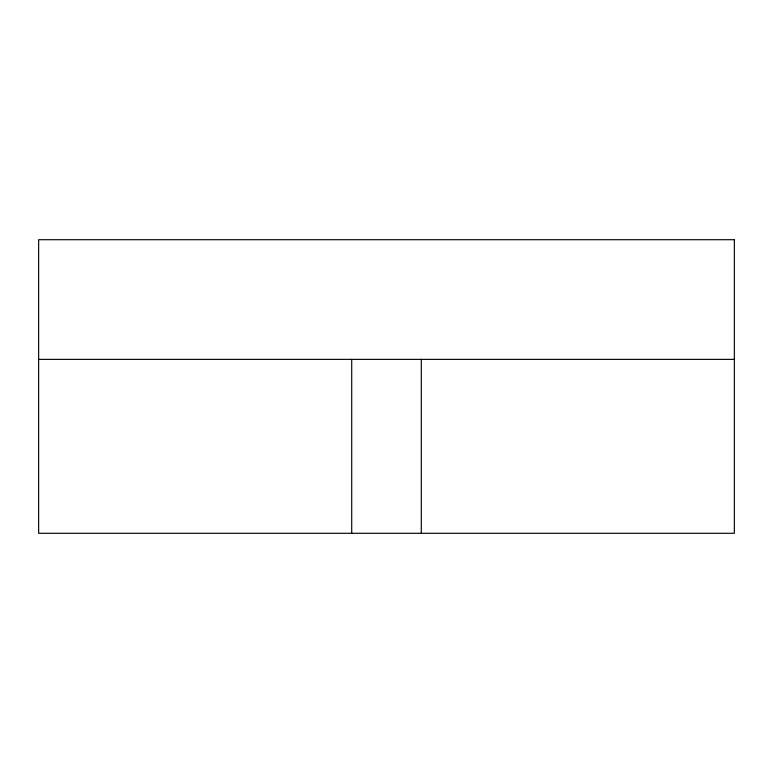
<?xml version="1.0" encoding="UTF-8"?>
<svg xmlns="http://www.w3.org/2000/svg" width="773" height="773" viewBox="0 0 773 773"><rect width="100%" height="100%" fill="white"/><g stroke="black" fill="none" stroke-linecap="round" stroke-linejoin="round"><path stroke-width="1.16" d="M38.65 359.368L734.35 359.368M421.285 359.368L421.285 533.293M351.715 359.368L351.715 533.293M734.35 239.707L38.65 239.707L38.65 533.293L734.35 533.293L734.35 239.707"/></g></svg>
